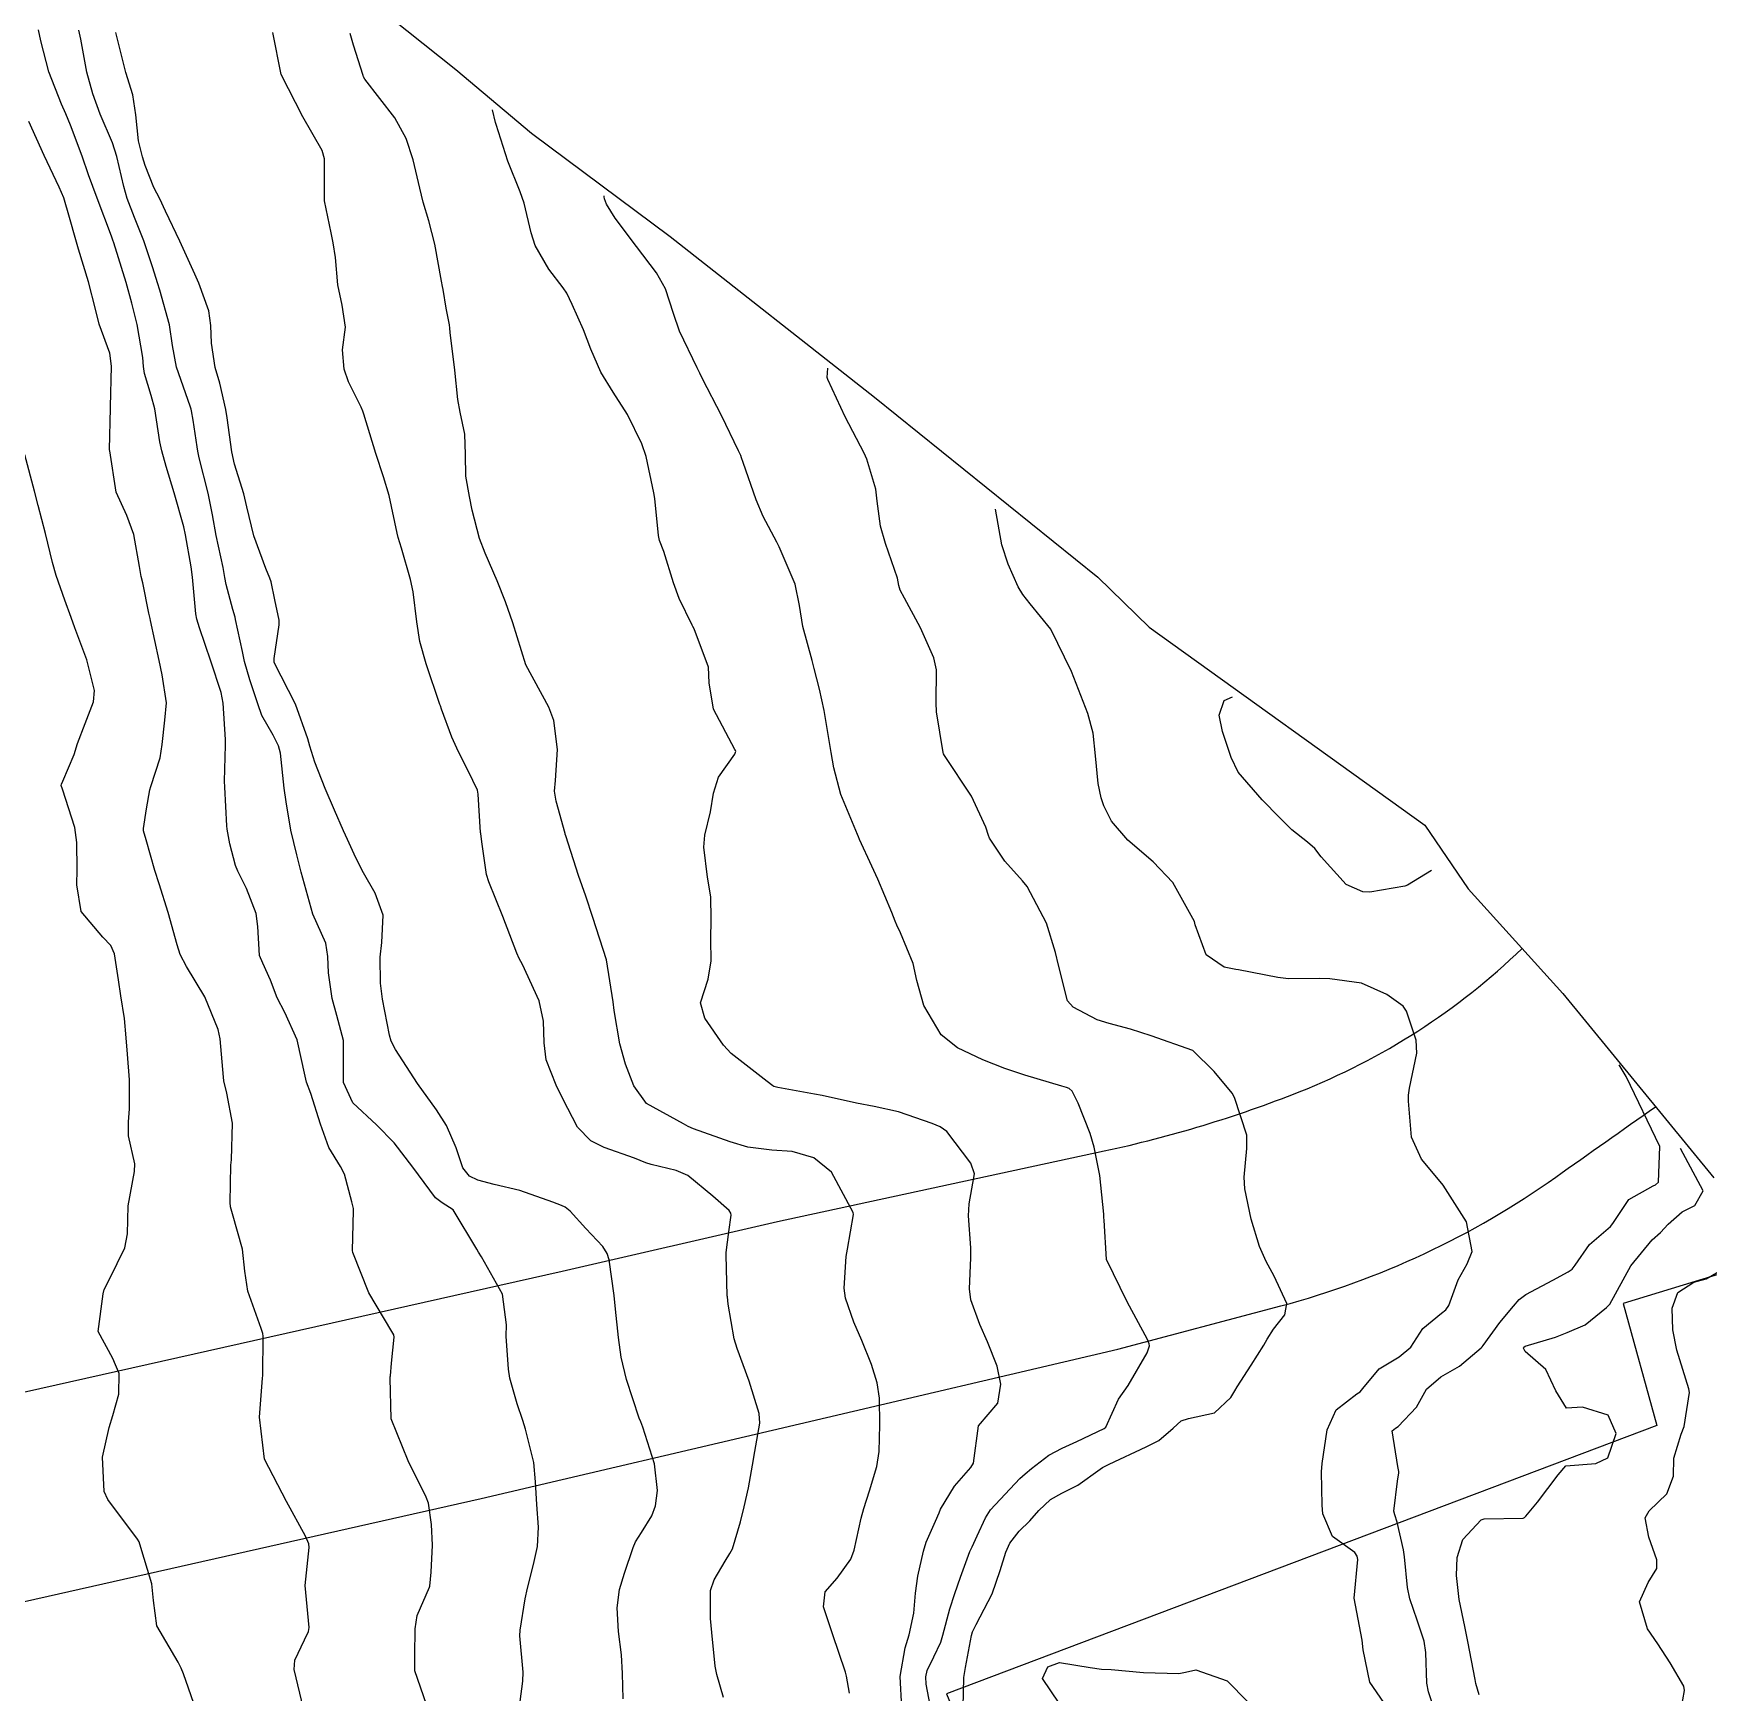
# Model space of a CAD drawing. Header units: metres. Extents: x 298520 to 308411, y 7433745 to 7450750.
# Drawn here: x 302779.8 to 302859.6, y 7441402.6 to 7441481.6 of the extents above; entities that cross this region are included whole.
import ezdxf

# ---------------------------------------------------------------- set-up
doc = ezdxf.new("R2010")
doc.units = ezdxf.units.M
doc.header["$LTSCALE"] = 10
for name, color, linetype in [('Area', 45, 'Continuous'), ('Area Verde e Lazer', 94, 'Continuous'), ('Curvas de Nivel 1m', 11, 'Continuous'), ('Curvas de Nivel 5m', 15, 'Continuous'), ('Vias Primárias', 230, 'Continuous')]:
    doc.layers.add(name, color=color, linetype=linetype)

msp = doc.modelspace()

# ---------------------------------------------------------------- linework, layer by layer
at = {"layer": 'Area'}
msp.add_polyline3d([(302792.969, 7441485.436, 729.954), (302799.897, 7441479.915, 731.065), (302803.507, 7441476.868, 731.565), (302810.111, 7441471.949, 732.615), (302819.852, 7441464.291, 733.685), (302830.487, 7441455.719, 735.006), (302832.938, 7441453.335, 735.036), (302846.081, 7441443.886, 736.158), (302848.147, 7441440.865, 735.278), (302852.645, 7441435.87, 735.538), (302859.847, 7441427.088, 736.978)], dxfattribs=at)
at = {"layer": 'Area Verde e Lazer', "elevation": 738.502}
msp.add_lwpolyline([(302862.755, 7441423.299), (302855.534, 7441421.091), (302857.138, 7441415.282), (302823.287, 7441402.498), (302835.555, 7441372.519), (302844.429, 7441376.151), (302857.954, 7441343.099), (302878.917, 7441353.426), (302895.119, 7441360.677, 0.172752), (302902.228, 7441367.474, 0.003355), (302904.098, 7441371.256), (302901.773, 7441374.215), (302895.113, 7441382.894), (302893.584, 7441384.819), (302889.644, 7441389.779), (302882.833, 7441398.082), (302879.947, 7441401.529), (302875.496, 7441407.237), (302874.22, 7441408.785), (302872.899, 7441410.349), (302868.801, 7441415.401), (302864.866, 7441420.52), (302863.933, 7441421.743), (302863.582, 7441422.206)], format="xyb", close=True, dxfattribs=at)
at = {"layer": 'Curvas de Nivel 1m', "flags": 128}
for points, elevation in [([(302798.643, 7441401.58), (302797.952, 7441403.587), (302797.943, 7441404.318), (302797.962, 7441405.587), (302798.061, 7441406.224), (302798.643, 7441407.581), (302798.662, 7441407.632), (302798.72, 7441408.288), (302798.789, 7441409.579), (302798.748, 7441410.558), (302798.591, 7441411.582), (302798.487, 7441411.861), (302797.635, 7441413.591), (302796.813, 7441415.6), (302796.775, 7441417.544), (302796.777, 7441417.601), (302796.781, 7441417.653), (302796.839, 7441418.246), (302796.957, 7441419.494), (302796.944, 7441419.599), (302796.855, 7441419.76), (302795.746, 7441421.611), (302794.989, 7441423.532), (302794.978, 7441423.619), (302795.031, 7441425.519), (302795.021, 7441425.619), (302794.936, 7441425.944), (302794.59, 7441427.266), (302794.401, 7441427.628), (302793.85, 7441428.525), (302793.455, 7441429.643), (302792.995, 7441431.097), (302792.787, 7441431.652), (302792.726, 7441431.933), (302792.336, 7441433.657), (302791.744, 7441434.962), (302791.382, 7441435.667), (302791.061, 7441436.503), (302790.706, 7441437.312), (302790.55, 7441437.678), (302790.465, 7441439.058), (302790.388, 7441439.681), (302789.921, 7441440.878), (302789.508, 7441441.694), (302789.399, 7441441.969), (302789.136, 7441443.008), (302788.997, 7441443.701), (302788.985, 7441443.861), (302788.884, 7441445.703), (302788.874, 7441445.996), (302788.93, 7441447.703), (302788.927, 7441447.972), (302788.817, 7441449.704), (302788.715, 7441450.21), (302788.231, 7441451.71), (302787.678, 7441453.297), (302787.554, 7441453.717), (302787.51, 7441453.961), (302787.349, 7441455.719), (302787.29, 7441456.199), (302787.019, 7441457.723), (302786.933, 7441458.107), (302786.476, 7441459.729), (302786.096, 7441460.988), (302785.882, 7441461.735), (302785.796, 7441462.165), (302785.55, 7441463.738), (302785.389, 7441464.365), (302785.07, 7441465.415), (302785.024, 7441465.746), (302784.978, 7441466.178), (302784.707, 7441467.751), (302784.459, 7441468.77), (302784.184, 7441469.759), (302783.597, 7441471.653), (302783.556, 7441471.769), (302783.537, 7441471.823), (302783.485, 7441471.957), (302782.803, 7441473.777), (302782.403, 7441474.892), (302782.095, 7441475.784), (302781.545, 7441477.254), (302781.312, 7441477.792), (302781.104, 7441478.248), (302780.501, 7441479.801), (302780.121, 7441481.278), (302780.016, 7441481.806)], 727), ([(302802.893, 7441401.528), (302803.09, 7441403.094), (302803.107, 7441403.526), (302802.954, 7441405.262), (302802.962, 7441405.527), (302803.211, 7441407.021), (302803.307, 7441407.524), (302803.593, 7441408.653), (302803.794, 7441409.519), (302803.833, 7441410.432), (302803.759, 7441411.52), (302803.692, 7441412.603), (302803.61, 7441413.522), (302803.225, 7441415.107), (302803.085, 7441415.527), (302802.821, 7441416.309), (302802.47, 7441417.534), (302802.405, 7441417.967), (302802.304, 7441419.535), (302802.311, 7441420.085), (302802.124, 7441421.538), (302801.121, 7441423.328), (302800.972, 7441423.549), (302800.905, 7441423.688), (302799.771, 7441425.567), (302799.252, 7441425.891), (302798.938, 7441426.137), (302797.848, 7441427.591), (302796.965, 7441428.758), (302796.116, 7441429.609), (302794.989, 7441430.663), (302794.551, 7441431.627), (302794.551, 7441433.16), (302794.545, 7441433.627), (302794.228, 7441434.826), (302793.999, 7441435.636), (302793.839, 7441436.861), (302793.804, 7441437.639), (302793.701, 7441438.263), (302793.093, 7441439.65), (302792.531, 7441441.656), (302792.315, 7441442.474), (302792.044, 7441443.661), (302791.812, 7441445.007), (302791.723, 7441445.664), (302791.537, 7441447.317), (302791.45, 7441447.667), (302791.198, 7441448.189), (302790.656, 7441449.127), (302790.462, 7441449.681), (302790.091, 7441450.826), (302789.827, 7441451.691), (302789.727, 7441452.172), (302789.408, 7441453.698), (302789.377, 7441453.811), (302789.268, 7441454.168), (302788.95, 7441455.365), (302788.893, 7441455.696), (302788.812, 7441456.175), (302788.482, 7441457.702), (302788.302, 7441458.685), (302788.094, 7441459.709), (302787.672, 7441461.401), (302787.608, 7441461.716), (302787.575, 7441461.926), (302787.378, 7441463.198), (302787.307, 7441463.645), (302787.293, 7441463.721), (302787.246, 7441463.86), (302786.593, 7441465.728), (302786.398, 7441466.751), (302786.249, 7441467.732), (302785.795, 7441469.391), (302785.682, 7441469.738), (302785.464, 7441470.46), (302785.026, 7441471.747), (302784.589, 7441472.849), (302784.24, 7441473.759), (302784.079, 7441474.332), (302783.745, 7441475.767), (302783.532, 7441476.409), (302782.95, 7441477.776), (302782.595, 7441478.747), (302782.316, 7441479.783), (302782.034, 7441481.348), (302781.931, 7441481.787)], 728), ([(302807.868, 7441402.25), (302807.837, 7441403.468), (302807.79, 7441404.355), (302807.652, 7441405.47), (302807.585, 7441406.591), (302807.699, 7441407.47), (302807.94, 7441408.248), (302808.351, 7441409.464), (302808.462, 7441409.737), (302808.744, 7441410.184), (302809.237, 7441410.971), (302809.419, 7441411.45), (302809.504, 7441412.183), (302809.359, 7441413.451), (302808.809, 7441415.199), (302808.708, 7441415.461), (302808.637, 7441415.639), (302808.025, 7441417.468), (302807.782, 7441418.532), (302807.644, 7441419.472), (302807.513, 7441420.834), (302807.444, 7441421.474), (302807.2, 7441423.177), (302807.119, 7441423.478), (302806.906, 7441423.807), (302806.1, 7441424.677), (302805.347, 7441425.504), (302805.115, 7441425.688), (302804.936, 7441425.773), (302804.529, 7441425.922), (302802.943, 7441426.489), (302801.722, 7441426.765), (302800.947, 7441426.967), (302800.554, 7441427.161), (302800.233, 7441427.561), (302799.908, 7441428.511), (302799.457, 7441429.573), (302798.984, 7441430.33), (302798.08, 7441431.589), (302797.019, 7441433.194), (302796.826, 7441433.602), (302796.738, 7441433.89), (302796.399, 7441435.606), (302796.303, 7441436.359), (302796.291, 7441437.608), (302796.379, 7441438.308), (302796.443, 7441439.607), (302796.062, 7441440.657), (302795.498, 7441441.616), (302795.13, 7441442.329), (302794.73, 7441443.218), (302794.548, 7441443.629), (302794.121, 7441444.604), (302793.674, 7441445.642), (302793.182, 7441446.894), (302792.949, 7441447.652), (302792.849, 7441448.001), (302792.252, 7441449.66), (302791.243, 7441451.644), (302791.236, 7441451.67), (302791.245, 7441451.831), (302791.488, 7441453.44), (302791.476, 7441453.668), (302791.273, 7441454.629), (302791.096, 7441455.487), (302791.04, 7441455.672), (302790.84, 7441456.124), (302790.275, 7441457.68), (302789.942, 7441459.069), (302789.804, 7441459.685), (302789.354, 7441461.103), (302789.23, 7441461.692), (302788.997, 7441463.314), (302788.945, 7441463.697), (302788.661, 7441464.966), (302788.438, 7441465.704), (302788.255, 7441466.872), (302788.228, 7441467.708), (302788.131, 7441468.401), (302787.648, 7441469.717), (302787.459, 7441470.154), (302786.745, 7441471.727), (302786.068, 7441473.164), (302785.788, 7441473.737), (302785.508, 7441474.279), (302785.102, 7441475.329), (302784.974, 7441475.748), (302784.783, 7441476.502), (302784.644, 7441477.754), (302784.505, 7441478.698), (302784.17, 7441479.761), (302783.694, 7441481.676)], 729), ([(302818.655, 7441402.527), (302818.522, 7441403.341), (302818.475, 7441403.533), (302817.85, 7441405.348), (302817.424, 7441406.635), (302817.507, 7441407.352), (302818.065, 7441408.001), (302818.729, 7441408.917), (302818.886, 7441409.338), (302819.223, 7441410.866), (302819.337, 7441411.331), (302819.611, 7441412.167), (302819.957, 7441413.322), (302820.065, 7441414.05), (302820.109, 7441415.321), (302820.086, 7441416.582), (302819.985, 7441417.323), (302819.711, 7441418.197), (302819.24, 7441419.334), (302818.866, 7441420.209), (302818.462, 7441421.344), (302818.402, 7441421.831), (302818.505, 7441423.344), (302818.559, 7441423.691), (302818.842, 7441425.341), (302818.83, 7441425.435), (302817.808, 7441427.351), (302816.96, 7441428.032), (302815.931, 7441428.344), (302814.963, 7441428.4), (302813.82, 7441428.545), (302812.967, 7441428.805), (302811.222, 7441429.428), (302810.975, 7441429.54), (302810.747, 7441429.662), (302808.991, 7441430.633), (302808.386, 7441431.466), (302807.982, 7441432.501), (302807.708, 7441433.473), (302807.447, 7441435.068), (302807.403, 7441435.476), (302807.073, 7441437.48), (302806.433, 7441439.487), (302806.088, 7441440.51), (302805.752, 7441441.494), (302805.142, 7441443.378), (302805.112, 7441443.47), (302805.103, 7441443.501), (302804.684, 7441445.033), (302804.603, 7441445.508), (302804.654, 7441446.024), (302804.744, 7441447.507), (302804.574, 7441448.877), (302804.334, 7441449.513), (302803.243, 7441451.53), (302802.617, 7441453.536), (302802.273, 7441454.54), (302801.877, 7441455.544), (302801.302, 7441456.85), (302801.027, 7441457.554), (302800.681, 7441458.914), (302800.549, 7441459.562), (302800.383, 7441460.529), (302800.355, 7441461.565), (302800.328, 7441462.521), (302800.112, 7441463.569), (302799.996, 7441464.178), (302799.856, 7441465.573), (302799.631, 7441467.376), (302799.606, 7441467.577), (302799.591, 7441467.734), (302799.443, 7441468.535), (302799.3, 7441469.42), (302799.268, 7441469.573), (302799.213, 7441469.818), (302798.896, 7441471.579), (302798.606, 7441472.696), (302798.348, 7441473.587), (302798.178, 7441474.258), (302797.873, 7441475.595), (302797.538, 7441476.625), (302796.991, 7441477.606), (302795.571, 7441479.452), (302795.504, 7441479.552), (302795.476, 7441479.621), (302795.023, 7441481.064), (302794.869, 7441481.631)], 731), ([(302821.158, 7441401.823), (302821.069, 7441403.314), (302821.305, 7441404.689), (302821.506, 7441405.308), (302821.732, 7441406.333), (302821.802, 7441407.299), (302821.922, 7441408.097), (302822.192, 7441409.295), (302822.318, 7441409.715), (302822.754, 7441410.721), (302822.929, 7441411.12), (302823.002, 7441411.288), (302823.658, 7441412.397), (302824.44, 7441413.273), (302824.569, 7441413.488), (302824.803, 7441415.27), (302825.726, 7441416.35), (302825.872, 7441417.254), (302825.699, 7441418.114), (302825.24, 7441419.264), (302824.865, 7441420.089), (302824.442, 7441421.274), (302824.373, 7441421.791), (302824.436, 7441423.275), (302824.434, 7441423.748), (302824.332, 7441425.276), (302824.357, 7441425.85), (302824.618, 7441427.273), (302824.448, 7441427.785), (302823.295, 7441429.287), (302822.976, 7441429.513), (302822.596, 7441429.677), (302820.987, 7441430.231), (302819.837, 7441430.481), (302818.992, 7441430.642), (302817.352, 7441431.002), (302816.999, 7441431.07), (302815.25, 7441431.386), (302815.052, 7441431.438), (302815.004, 7441431.465), (302814.728, 7441431.671), (302813.019, 7441433.019), (302812.66, 7441433.414), (302811.761, 7441434.698), (302811.553, 7441435.425), (302811.929, 7441436.552), (302812.063, 7441437.42), (302812.051, 7441438.452), (302812.071, 7441439.42), (302812.045, 7441440.485), (302811.899, 7441441.422), (302811.715, 7441442.846), (302811.773, 7441443.424), (302812.042, 7441444.533), (302812.182, 7441445.42), (302812.416, 7441446.176), (302813.191, 7441447.284), (302813.232, 7441447.369), (302813.236, 7441447.409), (302813.228, 7441447.445), (302813.194, 7441447.505), (302812.184, 7441449.42), (302811.972, 7441450.683), (302811.936, 7441451.423), (302811.261, 7441453.249), (302811.197, 7441453.366), (302811.16, 7441453.432), (302810.537, 7441454.703), (302810.275, 7441455.445), (302809.816, 7441456.942), (302809.613, 7441457.455), (302809.552, 7441457.693), (302809.376, 7441459.459), (302809.337, 7441459.738), (302808.963, 7441461.464), (302808.766, 7441462.069), (302808.077, 7441463.473), (302807.393, 7441464.533), (302806.806, 7441465.486), (302806.329, 7441466.581), (302805.98, 7441467.495), (302805.445, 7441468.714), (302805.188, 7441469.242), (302805.008, 7441469.507), (302804.334, 7441470.389), (302803.678, 7441471.527), (302803.482, 7441472.122), (302803.157, 7441473.533), (302802.967, 7441474.076), (302802.373, 7441475.541), (302801.816, 7441477.281), (302801.788, 7441477.389), (302801.653, 7441477.98)], 732), ([(302792.644, 7441401.801), (302792.194, 7441403.655), (302792.222, 7441404.102), (302792.684, 7441405.061), (302792.876, 7441405.463), (302792.909, 7441405.648), (302792.713, 7441407.65), (302792.91, 7441409.469), (302792.892, 7441409.648), (302792.738, 7441410.011), (302791.833, 7441411.659), (302790.783, 7441413.67), (302790.546, 7441415.674), (302790.69, 7441417.531), (302790.701, 7441417.672), (302790.72, 7441419.54), (302790.702, 7441419.672), (302790.621, 7441419.909), (302789.982, 7441421.684), (302789.848, 7441422.641), (302789.732, 7441423.688), (302789.256, 7441425.367), (302789.162, 7441425.697), (302789.146, 7441425.908), (302789.182, 7441427.697), (302789.204, 7441427.944), (302789.25, 7441429.696), (302788.994, 7441431.117), (302788.845, 7441431.702), (302788.823, 7441431.883), (302788.675, 7441433.703), (302788.58, 7441434.155), (302787.943, 7441435.711), (302787.067, 7441437.151), (302786.762, 7441437.723), (302786.614, 7441438.188), (302786.192, 7441439.729), (302785.755, 7441441.092), (302785.557, 7441441.736), (302785.137, 7441443.197), (302785.018, 7441443.618), (302785.01, 7441443.742), (302785.152, 7441444.667), (302785.324, 7441445.576), (302785.371, 7441445.738), (302785.81, 7441447.107), (302785.901, 7441447.733), (302786.04, 7441448.896), (302786.105, 7441449.731), (302785.912, 7441451.054), (302785.762, 7441451.735), (302785.349, 7441453.652), (302785.326, 7441453.739), (302785.266, 7441454.005), (302784.978, 7441455.443), (302784.912, 7441455.746), (302784.82, 7441456.217), (302784.563, 7441457.751), (302784.223, 7441458.658), (302783.72, 7441459.764), (302783.404, 7441461.728), (302783.391, 7441461.77), (302783.39, 7441461.796), (302783.44, 7441463.769), (302783.444, 7441463.829), (302783.492, 7441465.769), (302783.412, 7441466.387), (302782.906, 7441467.775), (302782.725, 7441468.492), (302782.393, 7441469.781), (302781.924, 7441471.338), (302781.792, 7441471.787), (302781.494, 7441472.858), (302781.214, 7441473.793), (302780.997, 7441474.306), (302780.281, 7441475.802), (302779.547, 7441477.431)], 726), ([(302822.623, 7441401.29), (302822.319, 7441402.954), (302822.296, 7441403.296), (302822.361, 7441403.601), (302822.677, 7441404.261), (302823.016, 7441404.958), (302823.112, 7441405.286), (302823.436, 7441406.552), (302823.677, 7441407.28), (302823.944, 7441408.055), (302824.401, 7441409.273), (302824.508, 7441409.501), (302824.744, 7441410.023), (302825.134, 7441410.888), (302825.382, 7441411.261), (302826.778, 7441412.763), (302827.032, 7441412.986), (302827.337, 7441413.234), (302828.152, 7441413.864), (302828.793, 7441414.2), (302829.49, 7441414.519), (302830.802, 7441415.134), (302830.878, 7441415.199), (302831.481, 7441416.532), (302831.943, 7441417.183), (302832.849, 7441418.753), (302832.949, 7441419.072), (302832.94, 7441419.169), (302832.856, 7441419.385), (302831.894, 7441421.18), (302830.903, 7441423.19), (302830.791, 7441425.062), (302830.782, 7441425.192), (302830.771, 7441425.347), (302830.582, 7441427.196), (302830.318, 7441428.551), (302830.129, 7441429.203), (302829.563, 7441430.643), (302829.271, 7441431.216), (302829.132, 7441431.346), (302829.005, 7441431.39), (302828.778, 7441431.45), (302827.01, 7441431.976), (302826.055, 7441432.296), (302825.017, 7441432.714), (302823.813, 7441433.282), (302823.029, 7441433.906), (302822.196, 7441435.298), (302821.868, 7441436.494), (302821.693, 7441437.304), (302821.087, 7441438.762), (302820.912, 7441439.134), (302820.842, 7441439.314), (302820.679, 7441439.736), (302820.004, 7441441.327), (302819.73, 7441441.932), (302819.142, 7441443.211), (302819.088, 7441443.341), (302819.039, 7441443.446), (302818.249, 7441445.349), (302817.912, 7441446.623), (302817.782, 7441447.354), (302817.494, 7441449.073), (302817.45, 7441449.358), (302817.228, 7441450.369), (302816.978, 7441451.363), (302816.874, 7441451.736), (302816.439, 7441453.368), (302816.277, 7441454.366), (302816.069, 7441455.372), (302815.31, 7441457.164), (302815.194, 7441457.382), (302814.545, 7441458.612), (302814.205, 7441459.397), (302813.594, 7441461.171), (302813.52, 7441461.408), (302813.473, 7441461.518), (302813.366, 7441461.731), (302812.553, 7441463.418), (302811.658, 7441465.17), (302811.531, 7441465.429), (302811.407, 7441465.683), (302810.556, 7441467.443), (302810.266, 7441468.272), (302809.885, 7441469.454), (302809.46, 7441470.213), (302808.505, 7441471.47), (302807.493, 7441472.827), (302807.086, 7441473.484), (302806.982, 7441473.748), (302806.976, 7441473.84), (302806.973, 7441473.89)], 733), ([(302824.069, 7441401.856), (302824.104, 7441403.276), (302824.194, 7441403.751), (302824.468, 7441405.272), (302824.518, 7441405.449), (302824.698, 7441405.804), (302825.462, 7441407.259), (302825.842, 7441408.371), (302826.108, 7441409.249), (302826.307, 7441409.679), (302826.748, 7441410.253), (302827.248, 7441410.743), (302827.685, 7441411.231), (302828.244, 7441411.749), (302828.771, 7441412.057), (302829.546, 7441412.442), (302830.601, 7441413.202), (302830.711, 7441413.274), (302830.784, 7441413.313), (302831.028, 7441413.439), (302832.794, 7441414.259), (302833.396, 7441414.565), (302834.087, 7441415.157), (302834.458, 7441415.504), (302834.81, 7441415.62), (302836.055, 7441415.891), (302836.825, 7441416.619), (302837.014, 7441416.935), (302837.135, 7441417.117), (302837.8, 7441418.154), (302838.406, 7441419.104), (302838.564, 7441419.396), (302838.865, 7441419.878), (302839.411, 7441420.558), (302839.495, 7441421.094), (302838.896, 7441422.402), (302838.515, 7441423.104), (302838.202, 7441423.815), (302837.793, 7441425.111), (302837.505, 7441426.554), (302837.462, 7441427.115), (302837.6, 7441428.48), (302837.601, 7441429.114), (302837, 7441430.921), (302836.887, 7441431.122), (302836.038, 7441432.16), (302835.023, 7441433.15), (302833.03, 7441433.846), (302832.049, 7441434.164), (302831.035, 7441434.434), (302830.461, 7441434.622), (302829.313, 7441435.216), (302829.047, 7441435.521), (302828.611, 7441437.225), (302828.479, 7441437.826), (302828.046, 7441439.23), (302827.119, 7441440.976), (302826.907, 7441441.243), (302826.061, 7441442.185), (302825.338, 7441443.267), (302825.277, 7441443.401), (302825.148, 7441443.8), (302824.473, 7441445.277), (302823.192, 7441447.208), (302823.141, 7441447.291), (302823.12, 7441447.364), (302822.801, 7441449.294), (302822.786, 7441449.727), (302822.801, 7441451.294), (302822.671, 7441451.873), (302822.046, 7441453.302), (302821.277, 7441454.717), (302821.068, 7441455.101), (302821.014, 7441455.314), (302820.941, 7441455.662), (302820.382, 7441457.324), (302820.13, 7441458.136), (302819.973, 7441459.33), (302819.908, 7441459.9), (302819.483, 7441461.338), (302819.357, 7441461.621), (302818.448, 7441463.349), (302817.622, 7441465.137), (302817.596, 7441465.228), (302817.633, 7441465.68)], 734), ([(302846.393, 7441441.74), (302845.255, 7441441.028), (302845.122, 7441440.983), (302843.458, 7441440.706), (302843.118, 7441440.712), (302842.325, 7441441.058), (302841.136, 7441442.379), (302840.839, 7441442.774), (302840.49, 7441443.08), (302839.734, 7441443.677), (302839.154, 7441444.251), (302838.318, 7441445.108), (302837.182, 7441446.419), (302836.843, 7441447.125), (302836.437, 7441448.364), (302836.274, 7441449.134), (302836.51, 7441449.841), (302836.903, 7441450.01)], 736), ([(302846.647, 7441401.376), (302846.246, 7441402.593), (302846.163, 7441403.007), (302846.131, 7441404.462), (302846.048, 7441405.01), (302845.706, 7441406.007), (302845.368, 7441407.02), (302845.252, 7441407.556), (302845.106, 7441409.024), (302845.064, 7441409.351), (302844.758, 7441410.671), (302844.638, 7441411.031), (302844.593, 7441411.203), (302844.779, 7441412.635), (302844.835, 7441413.029), (302844.836, 7441413.082), (302844.786, 7441413.333), (302844.526, 7441415.033), (302844.68, 7441415.156), (302844.806, 7441415.23), (302845.675, 7441416.163), (302846.159, 7441417.01), (302846.839, 7441417.605), (302847.725, 7441418.111), (302848.757, 7441418.981), (302848.804, 7441419.031), (302848.855, 7441419.091), (302849.656, 7441420.187), (302850.293, 7441420.966), (302850.566, 7441421.283), (302850.889, 7441421.529), (302852.17, 7441422.216), (302852.9, 7441422.607), (302853.094, 7441422.735), (302853.247, 7441422.927), (302853.925, 7441423.907), (302854.921, 7441424.768), (302855.033, 7441424.908), (302855.791, 7441426.046), (302856.95, 7441426.7), (302857.074, 7441426.756), (302857.206, 7441426.877), (302857.275, 7441428.572), (302855.674, 7441431.908), (302855.343, 7441432.47)], 736), ([(302848.658, 7441402.451), (302848.512, 7441402.982), (302848.478, 7441403.169), (302848.131, 7441404.986), (302847.976, 7441405.705), (302847.708, 7441406.99), (302847.586, 7441408.13), (302847.623, 7441408.991), (302847.891, 7441409.844), (302848.76, 7441410.785), (302848.904, 7441410.835), (302850.762, 7441410.869), (302850.824, 7441410.897), (302850.882, 7441410.958), (302851.448, 7441411.628), (302852.426, 7441412.935), (302852.787, 7441413.352), (302854.229, 7441413.475), (302854.791, 7441413.738), (302855.193, 7441414.904), (302854.816, 7441415.774), (302853.59, 7441416.154), (302852.821, 7441416.116), (302852.316, 7441416.938), (302851.845, 7441417.947), (302850.851, 7441418.811), (302850.78, 7441418.961), (302850.796, 7441419.018), (302850.854, 7441419.057), (302852.302, 7441419.498), (302852.865, 7441419.707), (302853.713, 7441420.079), (302854.732, 7441420.912), (302854.816, 7441420.978), (302854.884, 7441421.063), (302855.886, 7441422.895), (302856.915, 7441424.123), (302857.31, 7441424.485), (302857.675, 7441424.872), (302858.339, 7441425.459), (302858.937, 7441425.772), (302859.34, 7441426.463), (302858.263, 7441428.48)], 737), ([(302858.135, 7441400.868), (302858.442, 7441402.645), (302858.424, 7441402.864), (302857.767, 7441403.966), (302857.18, 7441404.883), (302856.693, 7441405.587), (302856.312, 7441406.886), (302856.722, 7441407.803), (302857.134, 7441408.471), (302857.136, 7441408.876), (302856.749, 7441409.967), (302856.57, 7441410.883), (302856.766, 7441411.212), (302857.613, 7441412.033), (302857.93, 7441412.869), (302857.934, 7441413.726), (302858.286, 7441414.865), (302858.44, 7441415.232), (302858.691, 7441416.861), (302858.661, 7441417.036), (302858.092, 7441418.868), (302857.899, 7441419.838), (302857.865, 7441420.87), (302858.13, 7441421.628), (302858.895, 7441422.106), (302859.475, 7441422.276), (302860.469, 7441422.844)], 738)]:
    msp.add_lwpolyline(points, dxfattribs=dict(at, elevation=elevation))
at = {"layer": 'Curvas de Nivel 5m', "flags": 128}
for points, elevation in [([(302812.652, 7441402.324), (302812.339, 7441403.413), (302812.263, 7441403.82), (302812.094, 7441405.416), (302812.033, 7441406.083), (302812.043, 7441407.417), (302812.211, 7441407.922), (302812.727, 7441408.809), (302812.958, 7441409.18), (302813.079, 7441409.407), (302813.469, 7441410.686), (302813.642, 7441411.401), (302813.854, 7441412.317), (302814.034, 7441413.397), (302814.142, 7441414.048), (302814.389, 7441415.394), (302814.357, 7441415.855), (302813.882, 7441417.4), (302813.308, 7441418.946), (302813.168, 7441419.407), (302812.878, 7441421.071), (302812.841, 7441421.41), (302812.836, 7441421.458), (302812.788, 7441423.411), (302812.786, 7441423.529), (302812.914, 7441424.512), (302813.017, 7441425.314), (302813.001, 7441425.409), (302812.925, 7441425.526), (302812.146, 7441426.207), (302810.949, 7441427.192), (302810.393, 7441427.438), (302809.213, 7441427.714), (302808.956, 7441427.795), (302808.408, 7441428.016), (302806.963, 7441428.524), (302806.327, 7441428.85), (302805.691, 7441429.499), (302804.993, 7441430.844), (302804.678, 7441431.505), (302804.207, 7441432.705), (302804.109, 7441433.514), (302804.077, 7441434.558), (302803.868, 7441435.518), (302803.069, 7441437.251), (302802.924, 7441437.531), (302802.811, 7441437.797), (302802.146, 7441439.539), (302801.469, 7441441.195), (302801.362, 7441441.548), (302801.138, 7441443.101), (302801.089, 7441443.497), (302801.08, 7441443.551), (302800.971, 7441445.363), (302800.925, 7441445.554), (302800.709, 7441446.018), (302799.942, 7441447.569), (302799.711, 7441448.086), (302799.211, 7441449.421), (302799.164, 7441449.58), (302799.144, 7441449.651), (302798.484, 7441451.588), (302798.191, 7441452.653), (302798.038, 7441453.592), (302797.865, 7441455.006), (302797.741, 7441455.595), (302797.305, 7441457.089), (302797.144, 7441457.602), (302797.1, 7441457.817), (302796.718, 7441459.606), (302796.453, 7441460.502), (302796.088, 7441461.613), (302795.519, 7441463.481), (302795.472, 7441463.619), (302795.385, 7441463.819), (302794.785, 7441465.018), (302794.572, 7441465.632), (302794.501, 7441466.549), (302794.637, 7441467.632), (302794.486, 7441468.677), (302794.282, 7441469.638), (302794.16, 7441470.953), (302794.056, 7441471.641), (302793.96, 7441472.116), (302793.646, 7441473.648), (302793.638, 7441473.782), (302793.643, 7441475.648), (302793.529, 7441476.047), (302792.613, 7441477.659), (302791.573, 7441479.67), (302791.178, 7441481.674)], 730), ([(302787.527, 7441401.711), (302786.926, 7441403.451), (302786.818, 7441403.718), (302786.667, 7441404), (302785.659, 7441405.73), (302785.489, 7441406.949), (302785.411, 7441407.733), (302784.849, 7441409.622), (302784.802, 7441409.739), (302784.735, 7441409.86), (302783.314, 7441411.762), (302783.146, 7441412.143), (302783.064, 7441413.766), (302783.377, 7441415.189), (302783.559, 7441415.759), (302783.836, 7441416.768), (302783.853, 7441417.755), (302783.552, 7441418.471), (302782.853, 7441419.77), (302783.095, 7441421.551), (302783.149, 7441421.766), (302783.389, 7441422.264), (302784.134, 7441423.752), (302784.246, 7441424.417), (302784.283, 7441425.75), (302784.584, 7441427.38), (302784.6, 7441427.745), (302784.299, 7441429.083), (302784.299, 7441429.75), (302784.352, 7441430.38), (302784.343, 7441431.75), (302784.251, 7441432.987), (302784.195, 7441433.752), (302784.112, 7441434.679), (302783.943, 7441435.757), (302783.832, 7441436.53), (302783.642, 7441437.761), (302783.466, 7441438.154), (302783.081, 7441438.552), (302782.046, 7441439.78), (302781.839, 7441441.056), (302781.857, 7441441.783), (302781.845, 7441443.074), (302781.748, 7441443.784), (302781.161, 7441445.602), (302781.1, 7441445.791), (302781.101, 7441445.854), (302781.166, 7441445.995), (302781.707, 7441447.262), (302781.872, 7441447.783), (302782.239, 7441448.744), (302782.641, 7441449.776), (302782.679, 7441450.318), (302782.314, 7441451.779), (302781.738, 7441453.306), (302781.563, 7441453.787), (302781.271, 7441454.623), (302780.857, 7441455.794), (302780.68, 7441456.408), (302780.34, 7441457.8), (302779.998, 7441459.132), (302779.818, 7441459.805), (302779.359, 7441461.545)], 725), ([(302844.646, 7441401.314), (302843.449, 7441403.042), (302843.136, 7441404.588), (302843.089, 7441405.046), (302842.713, 7441407.05), (302842.883, 7441408.896), (302842.858, 7441409.049), (302842.736, 7441409.228), (302841.669, 7441409.988), (302841.218, 7441411.073), (302841.178, 7441411.485), (302841.156, 7441413.074), (302841.19, 7441413.477), (302841.427, 7441415.071), (302841.848, 7441416.034), (302842.829, 7441416.794), (302842.99, 7441416.889), (302843.126, 7441417.047), (302843.906, 7441417.976), (302844.848, 7441418.552), (302845.401, 7441419.022), (302845.976, 7441419.904), (302846.877, 7441420.637), (302847.084, 7441420.794), (302847.222, 7441420.997), (302847.657, 7441422.231), (302848.099, 7441422.988), (302848.325, 7441423.569), (302848.06, 7441424.989), (302846.949, 7441426.74), (302846.721, 7441427.003), (302845.922, 7441427.976), (302845.441, 7441429.023), (302845.29, 7441430.735), (302845.295, 7441431.026), (302845.345, 7441431.363), (302845.702, 7441433.02), (302845.656, 7441433.648), (302845.196, 7441435.028), (302845.046, 7441435.264), (302844.268, 7441435.824), (302843.063, 7441436.361), (302841.554, 7441436.577), (302841.066, 7441436.589), (302839.581, 7441436.576), (302839.066, 7441436.636), (302837.199, 7441436.991), (302837.071, 7441437.011), (302836.514, 7441437.128), (302835.648, 7441437.71), (302835.138, 7441439.149), (302835.095, 7441439.303), (302834.073, 7441441.16), (302833.133, 7441442.152), (302831.92, 7441443.182), (302831.152, 7441444.089), (302830.785, 7441444.821), (302830.659, 7441445.198), (302830.501, 7441445.872), (302830.375, 7441447.202), (302830.273, 7441448.273), (302830.013, 7441449.208), (302829.243, 7441451.22), (302828.258, 7441453.23), (302827.275, 7441454.449), (302826.913, 7441454.879), (302826.696, 7441455.249), (302826.215, 7441456.335), (302825.925, 7441457.254), (302825.623, 7441458.96)], 735), ([(302828.651, 7441402.053), (302827.858, 7441403.228), (302828.111, 7441403.786), (302828.674, 7441403.984), (302830.126, 7441403.751), (302830.67, 7441403.676), (302831.134, 7441403.66), (302832.666, 7441403.518), (302834.355, 7441403.464), (302834.667, 7441403.532), (302835.168, 7441403.642), (302836.663, 7441403.12), (302838.643, 7441401.1)], 735)]:
    msp.add_lwpolyline(points, dxfattribs=dict(at, elevation=elevation))
at = {"layer": 'Vias Primárias', "elevation": 722.84}
msp.add_lwpolyline([(302638.415, 7441566.861), (302643.491, 7441554.86), (302661.227, 7441512.085), (302675.331, 7441477.715), (302702.462, 7441413.184), (302703.786, 7441410.297, 0.106953), (302706.411, 7441406.795, 0.176096), (302716.402, 7441402.966, 0.070869), (302719.991, 7441403.413), (302766.122, 7441413.91), (302804.964, 7441422.634), (302815.23, 7441425.01), (302830.8, 7441428.366, 0.04105), (302840.095, 7441431.184, 0.098203), (302850.709, 7441438.02, -0.404033)], format="xyb", dxfattribs=at)
at = {"layer": 'Vias Primárias'}
msp.add_lwpolyline([(302710.028, 7441363.192, 0.167676), (302714.552, 7441375.346, -0.023338), (302715.15, 7441383.787, -0.23236), (302720.738, 7441392.43, -0.093807), (302729.461, 7441395.644), (302801.1, 7441411.809), (302831.443, 7441418.918), (302839.215, 7441420.984, 0.08945), (302852.32, 7441427.124, -0.00129), (302857.071, 7441430.473, -0.315621)], format="xyb", dxfattribs=at)

doc.saveas('drawing.dxf')
